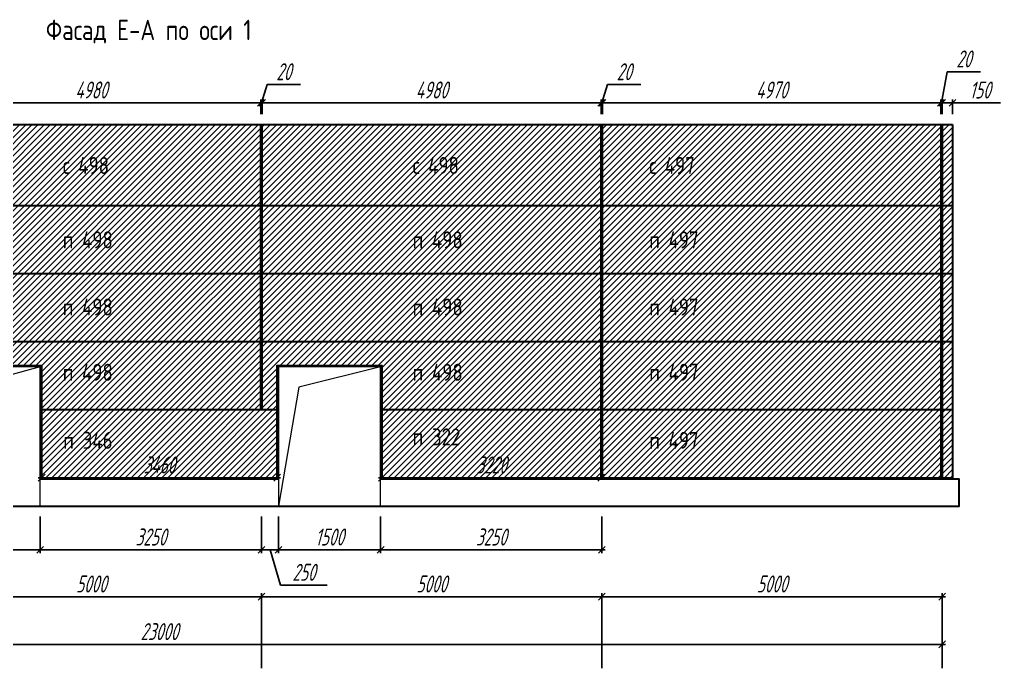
# Model space of a CAD drawing. Header units: millimetres. Extents: x -351329 to 406471, y -253833 to 111767.
# Drawn here: x 97968 to 112375, y -39212 to -29531 of the extents above; entities that cross this region are included whole.
import ezdxf

# ---------------------------------------------------------------- set-up
doc = ezdxf.new("R2010")
doc.units = ezdxf.units.MM
for name, color, linetype, lineweight in [('_Окна_двери', 131, 'Continuous', 15), ('_Оси', 90, 'Continuous', 13), ('_Размеры', 120, 'Continuous', 13), ('_Сендвичи', 230, 'Continuous', 30), ('_Стены', 7, 'Continuous', 30), ('_Текст', 141, 'Continuous', 20), ('выноска', 7, 'Continuous', 13), ('Нумерация RAL 7024', 91, 'Continuous', 30)]:
    doc.layers.add(name, color=color, linetype=linetype, lineweight=lineweight)
doc.layers.add('RAL 7024', color=7, linetype='Continuous', lineweight=15, true_color=0x474a50)
doc.styles.add('Museo sans', font='CS_Gost2304.shx')
doc.styles.add('СПДС_размеры', font='spdswin.shx', dxfattribs={"width": 0.8, "oblique": 15})
doc.dimstyles.new('СПДС', dxfattribs={"dimtxt": 2.5, "dimasz": 1, "dimexe": 0.5, "dimexo": 1.5, "dimtad": 1, "dimdec": 0, "dimtxsty": 'СПДС_размеры', "dimblk": 'OBLIQUE', "dimcen": 2.5, "dimdle": 0.5, "dimadec": 8, "dimazin": 0, "dimtfac": 1, "dimtdec": 0, "dimtix": 1, "dimtmove": 0, "dimatfit": 3, "dimfxl": 1, "dimarcsym": 0})

# ---------------------------------------------------------------- blocks, each defined once
blk = doc.blocks.new('_Oblique')
at = {"layer": 'выноска', "color": 0, "lineweight": -2}
blk.add_line((-0.5, -0.5), (0.5, 0.5), dxfattribs=at)
blk = doc.blocks.new('*D305')
at = {"layer": '_Оси', "color": 0, "lineweight": -2, "transparency": 16777216}
for p, q in [((111571, -38712), (88471, -38712)), ((88521, -39062), (88521, -38662)), ((111521, -39062), (111521, -38662))]:
    blk.add_line(p, q, dxfattribs=at)
at = {"layer": 'Defpoints', "color": 0, "transparency": 16777216}
for p in [(88521, -38712), (88521, -39212), (111521, -39212)]:
    blk.add_point(p, dxfattribs=at)
at = {"layer": '_Оси', "color": 0, "lineweight": -2, "transparency": 16777216, "xscale": 100, "yscale": 100, "zscale": 100, "rotation": 180}
blk.add_blockref('_Oblique', (88521, -38712), dxfattribs=at)
at = {"layer": '_Оси', "color": 0, "lineweight": -2, "transparency": 16777216, "xscale": 100, "yscale": 100, "zscale": 100}
blk.add_blockref('_Oblique', (111521, -38712), dxfattribs=at)
at = {"layer": '_Оси', "color": 0, "lineweight": 25, "transparency": 16777216, "insert": (100021, -38524.5), "char_height": 250, "attachment_point": 5, "style": 'СПДС_размеры'}
blk.add_mtext('23000', dxfattribs=at)
blk = doc.blocks.new('*D306')
at = {"layer": '_Оси', "color": 0, "lineweight": -2, "transparency": 16777216}
for p, q in [((111571, -38012), (106471, -38012)), ((106521, -39062), (106521, -37962)), ((111521, -39062), (111521, -37962))]:
    blk.add_line(p, q, dxfattribs=at)
at = {"layer": 'Defpoints', "color": 0, "transparency": 16777216}
for p in [(106521, -38012), (106521, -39212), (111521, -39212)]:
    blk.add_point(p, dxfattribs=at)
at = {"layer": '_Оси', "color": 0, "lineweight": -2, "transparency": 16777216, "xscale": 100, "yscale": 100, "zscale": 100, "rotation": 180}
blk.add_blockref('_Oblique', (106521, -38012), dxfattribs=at)
at = {"layer": '_Оси', "color": 0, "lineweight": -2, "transparency": 16777216, "xscale": 100, "yscale": 100, "zscale": 100}
blk.add_blockref('_Oblique', (111521, -38012), dxfattribs=at)
at = {"layer": '_Оси', "color": 0, "lineweight": 25, "transparency": 16777216, "insert": (109021, -37824.5), "char_height": 250, "attachment_point": 5, "style": 'СПДС_размеры'}
blk.add_mtext('5000', dxfattribs=at)
blk = doc.blocks.new('*D307')
at = {"layer": '_Оси', "color": 0, "lineweight": -2, "transparency": 16777216}
for p, q in [((106571, -38012), (101471, -38012)), ((101521, -39062), (101521, -37962)), ((106521, -39062), (106521, -37962))]:
    blk.add_line(p, q, dxfattribs=at)
at = {"layer": 'Defpoints', "color": 0, "transparency": 16777216}
for p in [(101521, -38012), (101521, -39212), (106521, -39212)]:
    blk.add_point(p, dxfattribs=at)
at = {"layer": '_Оси', "color": 0, "lineweight": -2, "transparency": 16777216, "xscale": 100, "yscale": 100, "zscale": 100, "rotation": 180}
blk.add_blockref('_Oblique', (101521, -38012), dxfattribs=at)
at = {"layer": '_Оси', "color": 0, "lineweight": -2, "transparency": 16777216, "xscale": 100, "yscale": 100, "zscale": 100}
blk.add_blockref('_Oblique', (106521, -38012), dxfattribs=at)
at = {"layer": '_Оси', "color": 0, "lineweight": 25, "transparency": 16777216, "insert": (104021, -37824.5), "char_height": 250, "attachment_point": 5, "style": 'СПДС_размеры'}
blk.add_mtext('5000', dxfattribs=at)
blk = doc.blocks.new('*D308')
at = {"layer": '_Оси', "color": 0, "lineweight": -2, "transparency": 16777216}
for p, q in [((101571, -38012), (96471, -38012)), ((96521, -39062), (96521, -37962)), ((101521, -39062), (101521, -37962))]:
    blk.add_line(p, q, dxfattribs=at)
at = {"layer": 'Defpoints', "color": 0, "transparency": 16777216}
for p in [(96521, -38012), (96521, -39212), (101521, -39212)]:
    blk.add_point(p, dxfattribs=at)
at = {"layer": '_Оси', "color": 0, "lineweight": -2, "transparency": 16777216, "xscale": 100, "yscale": 100, "zscale": 100, "rotation": 180}
blk.add_blockref('_Oblique', (96521, -38012), dxfattribs=at)
at = {"layer": '_Оси', "color": 0, "lineweight": -2, "transparency": 16777216, "xscale": 100, "yscale": 100, "zscale": 100}
blk.add_blockref('_Oblique', (101521, -38012), dxfattribs=at)
at = {"layer": '_Оси', "color": 0, "lineweight": 25, "transparency": 16777216, "insert": (99021, -37824.5), "char_height": 250, "attachment_point": 5, "style": 'СПДС_размеры'}
blk.add_mtext('5000', dxfattribs=at)
blk = doc.blocks.new('*U330')
at = {"color": 0, "ltscale": 100}
blk.add_lwpolyline([(0, 0), (1400, 0), (1400, 2050), (0, 2050)], close=True, dxfattribs=at)
blk.add_lwpolyline([(1400, 2050), (300, 1750), (0, 0)], dxfattribs=at)
blk = doc.blocks.new('*U331')
at = {"color": 0, "ltscale": 100}
blk.add_lwpolyline([(0, 0), (1500, 0), (1500, 2050), (0, 2050)], close=True, dxfattribs=at)
blk.add_lwpolyline([(1500, 2050), (300, 1750), (0, 0)], dxfattribs=at)
blk = doc.blocks.new('*D338')
at = {"layer": '_Размеры', "color": 0, "lineweight": -2, "ltscale": 100, "transparency": 16777216}
for p, q in [((96481, -30753), (101561, -30753)), ((96531, -30923), (96531, -30703)), ((101511, -30923), (101511, -30703))]:
    blk.add_line(p, q, dxfattribs=at)
at = {"layer": 'Defpoints', "color": 0, "ltscale": 100, "transparency": 16777216}
for p in [(101511, -30753), (96531, -31073), (101511, -31073)]:
    blk.add_point(p, dxfattribs=at)
at = {"layer": '_Размеры', "color": 0, "lineweight": -2, "ltscale": 100, "transparency": 16777216, "xscale": 100, "yscale": 100, "zscale": 100, "rotation": 180}
blk.add_blockref('_Oblique', (96531, -30753), dxfattribs=at)
at = {"layer": '_Размеры', "color": 0, "lineweight": -2, "ltscale": 100, "transparency": 16777216, "xscale": 100, "yscale": 100, "zscale": 100}
blk.add_blockref('_Oblique', (101511, -30753), dxfattribs=at)
at = {"layer": '_Размеры', "color": 0, "ltscale": 100, "transparency": 16777216, "insert": (99021, -30565.5), "char_height": 250, "attachment_point": 5, "style": 'СПДС_размеры'}
blk.add_mtext('4980', dxfattribs=at)
blk = doc.blocks.new('*D339')
at = {"layer": '_Размеры', "color": 0, "lineweight": -2, "ltscale": 100, "transparency": 16777216}
for p, q in [((101521, -30753), (101602, -30484)), ((101602, -30484), (102095, -30484)), ((101511, -30753), (101411, -30753)), ((101511, -30923), (101511, -30703)), ((101511, -30753), (101531, -30753)), ((101511, -30753), (101531, -30753)), ((101531, -30923), (101531, -30703)), ((101531, -30753), (101631, -30753))]:
    blk.add_line(p, q, dxfattribs=at)
at = {"layer": 'Defpoints', "color": 0, "ltscale": 100, "transparency": 16777216}
for p in [(101531, -30753), (101511, -31073), (101531, -31073)]:
    blk.add_point(p, dxfattribs=at)
at = {"layer": '_Размеры', "color": 0, "lineweight": -2, "ltscale": 100, "transparency": 16777216, "xscale": 100, "yscale": 100, "zscale": 100}
blk.add_blockref('_Oblique', (101511, -30753), dxfattribs=at)
at = {"layer": '_Размеры', "color": 0, "lineweight": -2, "ltscale": 100, "transparency": 16777216, "xscale": 100, "yscale": 100, "zscale": 100, "rotation": 180}
blk.add_blockref('_Oblique', (101531, -30753), dxfattribs=at)
at = {"layer": '_Размеры', "color": 0, "ltscale": 100, "transparency": 16777216, "insert": (101848, -30297), "char_height": 250, "attachment_point": 5, "style": 'СПДС_размеры'}
blk.add_mtext('20', dxfattribs=at)
blk = doc.blocks.new('*D340')
at = {"layer": '_Размеры', "color": 0, "lineweight": -2, "ltscale": 100, "transparency": 16777216}
for p, q in [((101481, -30753), (106561, -30753)), ((101531, -30923), (101531, -30703)), ((106511, -30923), (106511, -30703))]:
    blk.add_line(p, q, dxfattribs=at)
at = {"layer": 'Defpoints', "color": 0, "ltscale": 100, "transparency": 16777216}
for p in [(106511, -30753), (101531, -31073), (106511, -31073)]:
    blk.add_point(p, dxfattribs=at)
at = {"layer": '_Размеры', "color": 0, "lineweight": -2, "ltscale": 100, "transparency": 16777216, "xscale": 100, "yscale": 100, "zscale": 100, "rotation": 180}
blk.add_blockref('_Oblique', (101531, -30753), dxfattribs=at)
at = {"layer": '_Размеры', "color": 0, "lineweight": -2, "ltscale": 100, "transparency": 16777216, "xscale": 100, "yscale": 100, "zscale": 100}
blk.add_blockref('_Oblique', (106511, -30753), dxfattribs=at)
at = {"layer": '_Размеры', "color": 0, "ltscale": 100, "transparency": 16777216, "insert": (104021, -30565.5), "char_height": 250, "attachment_point": 5, "style": 'СПДС_размеры'}
blk.add_mtext('4980', dxfattribs=at)
blk = doc.blocks.new('*D341')
at = {"layer": '_Размеры', "color": 0, "lineweight": -2, "ltscale": 100, "transparency": 16777216}
for p, q in [((106521, -30753), (106602, -30484)), ((106602, -30484), (107095, -30484)), ((106511, -30753), (106411, -30753)), ((106511, -30923), (106511, -30703)), ((106511, -30753), (106531, -30753)), ((106511, -30753), (106531, -30753)), ((106531, -30923), (106531, -30703)), ((106531, -30753), (106631, -30753))]:
    blk.add_line(p, q, dxfattribs=at)
at = {"layer": 'Defpoints', "color": 0, "ltscale": 100, "transparency": 16777216}
for p in [(106531, -30753), (106511, -31073), (106531, -31073)]:
    blk.add_point(p, dxfattribs=at)
at = {"layer": '_Размеры', "color": 0, "lineweight": -2, "ltscale": 100, "transparency": 16777216, "xscale": 100, "yscale": 100, "zscale": 100}
blk.add_blockref('_Oblique', (106511, -30753), dxfattribs=at)
at = {"layer": '_Размеры', "color": 0, "lineweight": -2, "ltscale": 100, "transparency": 16777216, "xscale": 100, "yscale": 100, "zscale": 100, "rotation": 180}
blk.add_blockref('_Oblique', (106531, -30753), dxfattribs=at)
at = {"layer": '_Размеры', "color": 0, "ltscale": 100, "transparency": 16777216, "insert": (106848, -30297), "char_height": 250, "attachment_point": 5, "style": 'СПДС_размеры'}
blk.add_mtext('20', dxfattribs=at)
blk = doc.blocks.new('*D342')
at = {"layer": '_Размеры', "color": 0, "lineweight": -2, "ltscale": 100, "transparency": 16777216}
for p, q in [((106481, -30753), (111551, -30753)), ((106531, -30923), (106531, -30703)), ((111501, -30923), (111501, -30703))]:
    blk.add_line(p, q, dxfattribs=at)
at = {"layer": 'Defpoints', "color": 0, "ltscale": 100, "transparency": 16777216}
for p in [(111501, -30753), (106531, -31073), (111501, -31073)]:
    blk.add_point(p, dxfattribs=at)
at = {"layer": '_Размеры', "color": 0, "lineweight": -2, "ltscale": 100, "transparency": 16777216, "xscale": 100, "yscale": 100, "zscale": 100, "rotation": 180}
blk.add_blockref('_Oblique', (106531, -30753), dxfattribs=at)
at = {"layer": '_Размеры', "color": 0, "lineweight": -2, "ltscale": 100, "transparency": 16777216, "xscale": 100, "yscale": 100, "zscale": 100}
blk.add_blockref('_Oblique', (111501, -30753), dxfattribs=at)
at = {"layer": '_Размеры', "color": 0, "ltscale": 100, "transparency": 16777216, "insert": (109016, -30565.5), "char_height": 250, "attachment_point": 5, "style": 'СПДС_размеры'}
blk.add_mtext('4970', dxfattribs=at)
blk = doc.blocks.new('*D343')
at = {"layer": '_Размеры', "color": 0, "lineweight": -2, "ltscale": 100, "transparency": 16777216}
for p, q in [((111511, -30753), (111592, -30297)), ((111592, -30297), (112085, -30297)), ((111501, -30753), (111401, -30753)), ((111501, -30923), (111501, -30703)), ((111501, -30753), (111521, -30753)), ((111501, -30753), (111521, -30753)), ((111521, -30923), (111521, -30703)), ((111521, -30753), (111621, -30753))]:
    blk.add_line(p, q, dxfattribs=at)
at = {"layer": 'Defpoints', "color": 0, "ltscale": 100, "transparency": 16777216}
for p in [(111521, -30753), (111501, -31073), (111521, -31073)]:
    blk.add_point(p, dxfattribs=at)
at = {"layer": '_Размеры', "color": 0, "lineweight": -2, "ltscale": 100, "transparency": 16777216, "xscale": 100, "yscale": 100, "zscale": 100}
blk.add_blockref('_Oblique', (111501, -30753), dxfattribs=at)
at = {"layer": '_Размеры', "color": 0, "lineweight": -2, "ltscale": 100, "transparency": 16777216, "xscale": 100, "yscale": 100, "zscale": 100, "rotation": 180}
blk.add_blockref('_Oblique', (111521, -30753), dxfattribs=at)
at = {"layer": '_Размеры', "color": 0, "ltscale": 100, "transparency": 16777216, "insert": (111838, -30109), "char_height": 250, "attachment_point": 5, "style": 'СПДС_размеры'}
blk.add_mtext('20', dxfattribs=at)
blk = doc.blocks.new('*D344')
at = {"layer": '_Размеры', "color": 0, "lineweight": -2, "ltscale": 100, "transparency": 16777216}
for p, q in [((111471, -30753), (111721, -30753)), ((111521, -30923), (111521, -30703)), ((111671, -30923), (111671, -30703)), ((112375, -30753), (111671, -30753))]:
    blk.add_line(p, q, dxfattribs=at)
at = {"layer": 'Defpoints', "color": 0, "ltscale": 100, "transparency": 16777216}
for p in [(111671, -30753), (111521, -31073), (111671, -31073)]:
    blk.add_point(p, dxfattribs=at)
at = {"layer": '_Размеры', "color": 0, "lineweight": -2, "ltscale": 100, "transparency": 16777216, "xscale": 100, "yscale": 100, "zscale": 100, "rotation": 180}
blk.add_blockref('_Oblique', (111521, -30753), dxfattribs=at)
at = {"layer": '_Размеры', "color": 0, "lineweight": -2, "ltscale": 100, "transparency": 16777216, "xscale": 100, "yscale": 100, "zscale": 100}
blk.add_blockref('_Oblique', (111671, -30753), dxfattribs=at)
at = {"layer": '_Размеры', "color": 0, "ltscale": 100, "transparency": 16777216, "insert": (112076, -30566), "char_height": 250, "attachment_point": 5, "style": 'СПДС_размеры'}
blk.add_mtext('150', dxfattribs=at)
blk = doc.blocks.new('*D352')
at = {"layer": '_Размеры', "color": 0, "lineweight": -2, "ltscale": 100, "transparency": 16777216}
for p, q in [((98291, -36113), (98291, -36213)), ((101751, -36113), (101751, -36213)), ((98241, -36263), (101801, -36263))]:
    blk.add_line(p, q, dxfattribs=at)
at = {"layer": 'Defpoints', "color": 0, "ltscale": 100, "transparency": 16777216}
for p in [(98291, -36263), (101751, -36263), (101751, -36263)]:
    blk.add_point(p, dxfattribs=at)
at = {"layer": '_Размеры', "color": 0, "lineweight": -2, "ltscale": 100, "transparency": 16777216, "xscale": 100, "yscale": 100, "zscale": 100, "rotation": 180}
blk.add_blockref('_Oblique', (98291, -36263), dxfattribs=at)
at = {"layer": '_Размеры', "color": 0, "lineweight": -2, "ltscale": 100, "transparency": 16777216, "xscale": 100, "yscale": 100, "zscale": 100}
blk.add_blockref('_Oblique', (101751, -36263), dxfattribs=at)
at = {"layer": '_Размеры', "color": 0, "ltscale": 100, "transparency": 16777216, "insert": (100021, -36075.5), "char_height": 250, "attachment_point": 5, "style": 'СПДС_размеры'}
blk.add_mtext('3460', dxfattribs=at)
blk = doc.blocks.new('*D353')
at = {"layer": '_Размеры', "color": 0, "lineweight": -2, "ltscale": 100, "transparency": 16777216}
for p, q in [((103291, -36113), (103291, -36213)), ((106511, -36113), (106511, -36213)), ((103241, -36263), (106561, -36263))]:
    blk.add_line(p, q, dxfattribs=at)
at = {"layer": 'Defpoints', "color": 0, "ltscale": 100, "transparency": 16777216}
for p in [(103291, -36263), (106511, -36263), (106511, -36263)]:
    blk.add_point(p, dxfattribs=at)
at = {"layer": '_Размеры', "color": 0, "lineweight": -2, "ltscale": 100, "transparency": 16777216, "xscale": 100, "yscale": 100, "zscale": 100, "rotation": 180}
blk.add_blockref('_Oblique', (103291, -36263), dxfattribs=at)
at = {"layer": '_Размеры', "color": 0, "lineweight": -2, "ltscale": 100, "transparency": 16777216, "xscale": 100, "yscale": 100, "zscale": 100}
blk.add_blockref('_Oblique', (106511, -36263), dxfattribs=at)
at = {"layer": '_Размеры', "color": 0, "ltscale": 100, "transparency": 16777216, "insert": (104901, -36075.5), "char_height": 250, "attachment_point": 5, "style": 'СПДС_размеры'}
blk.add_mtext('3220', dxfattribs=at)
blk = doc.blocks.new('*D392')
at = {"layer": '_Размеры', "color": 0, "lineweight": -2, "ltscale": 100, "transparency": 16777216}
for p, q in [((96871, -36833), (96871, -37372)), ((98271, -36833), (98271, -37372)), ((96821, -37322), (98321, -37322))]:
    blk.add_line(p, q, dxfattribs=at)
at = {"layer": 'Defpoints', "color": 0, "ltscale": 100, "transparency": 16777216}
for p in [(96871, -36683), (98271, -36683), (98271, -37322)]:
    blk.add_point(p, dxfattribs=at)
at = {"layer": '_Размеры', "color": 0, "lineweight": -2, "ltscale": 100, "transparency": 16777216, "xscale": 100, "yscale": 100, "zscale": 100, "rotation": 180}
blk.add_blockref('_Oblique', (96871, -37322), dxfattribs=at)
at = {"layer": '_Размеры', "color": 0, "lineweight": -2, "ltscale": 100, "transparency": 16777216, "xscale": 100, "yscale": 100, "zscale": 100}
blk.add_blockref('_Oblique', (98271, -37322), dxfattribs=at)
at = {"layer": '_Размеры', "color": 0, "ltscale": 100, "transparency": 16777216, "insert": (97571, -37134.5), "char_height": 250, "attachment_point": 5, "style": 'СПДС_размеры'}
blk.add_mtext('1400', dxfattribs=at)
blk = doc.blocks.new('*D393')
at = {"layer": '_Размеры', "color": 0, "lineweight": -2, "ltscale": 100, "transparency": 16777216}
for p, q in [((98271, -36833), (98271, -37372)), ((101521, -36833), (101521, -37372)), ((98221, -37322), (101571, -37322))]:
    blk.add_line(p, q, dxfattribs=at)
at = {"layer": 'Defpoints', "color": 0, "ltscale": 100, "transparency": 16777216}
for p in [(98271, -36683), (101521, -36683), (101521, -37322)]:
    blk.add_point(p, dxfattribs=at)
at = {"layer": '_Размеры', "color": 0, "lineweight": -2, "ltscale": 100, "transparency": 16777216, "xscale": 100, "yscale": 100, "zscale": 100, "rotation": 180}
blk.add_blockref('_Oblique', (98271, -37322), dxfattribs=at)
at = {"layer": '_Размеры', "color": 0, "lineweight": -2, "ltscale": 100, "transparency": 16777216, "xscale": 100, "yscale": 100, "zscale": 100}
blk.add_blockref('_Oblique', (101521, -37322), dxfattribs=at)
at = {"layer": '_Размеры', "color": 0, "ltscale": 100, "transparency": 16777216, "insert": (99896, -37134.5), "char_height": 250, "attachment_point": 5, "style": 'СПДС_размеры'}
blk.add_mtext('3250', dxfattribs=at)
blk = doc.blocks.new('*D394')
at = {"layer": '_Размеры', "color": 0, "lineweight": -2, "ltscale": 100, "transparency": 16777216}
for p, q in [((101521, -36833), (101521, -37372)), ((101771, -36833), (101771, -37372)), ((101471, -37322), (101821, -37322)), ((101646, -37322), (101802, -37841)), ((101802, -37841), (102486, -37841))]:
    blk.add_line(p, q, dxfattribs=at)
at = {"layer": 'Defpoints', "color": 0, "ltscale": 100, "transparency": 16777216}
for p in [(101521, -36683), (101771, -36683), (101771, -37322)]:
    blk.add_point(p, dxfattribs=at)
at = {"layer": '_Размеры', "color": 0, "lineweight": -2, "ltscale": 100, "transparency": 16777216, "xscale": 100, "yscale": 100, "zscale": 100, "rotation": 180}
blk.add_blockref('_Oblique', (101521, -37322), dxfattribs=at)
at = {"layer": '_Размеры', "color": 0, "lineweight": -2, "ltscale": 100, "transparency": 16777216, "xscale": 100, "yscale": 100, "zscale": 100}
blk.add_blockref('_Oblique', (101771, -37322), dxfattribs=at)
at = {"layer": '_Размеры', "color": 0, "ltscale": 100, "transparency": 16777216, "insert": (102144, -37653), "char_height": 250, "attachment_point": 5, "style": 'СПДС_размеры'}
blk.add_mtext('250', dxfattribs=at)
blk = doc.blocks.new('*D395')
at = {"layer": '_Размеры', "color": 0, "lineweight": -2, "ltscale": 100, "transparency": 16777216}
for p, q in [((101771, -36833), (101771, -37372)), ((103271, -36833), (103271, -37372)), ((101721, -37322), (103321, -37322))]:
    blk.add_line(p, q, dxfattribs=at)
at = {"layer": 'Defpoints', "color": 0, "ltscale": 100, "transparency": 16777216}
for p in [(101771, -36683), (103271, -36683), (103271, -37322)]:
    blk.add_point(p, dxfattribs=at)
at = {"layer": '_Размеры', "color": 0, "lineweight": -2, "ltscale": 100, "transparency": 16777216, "xscale": 100, "yscale": 100, "zscale": 100, "rotation": 180}
blk.add_blockref('_Oblique', (101771, -37322), dxfattribs=at)
at = {"layer": '_Размеры', "color": 0, "lineweight": -2, "ltscale": 100, "transparency": 16777216, "xscale": 100, "yscale": 100, "zscale": 100}
blk.add_blockref('_Oblique', (103271, -37322), dxfattribs=at)
at = {"layer": '_Размеры', "color": 0, "ltscale": 100, "transparency": 16777216, "insert": (102521, -37134.5), "char_height": 250, "attachment_point": 5, "style": 'СПДС_размеры'}
blk.add_mtext('1500', dxfattribs=at)
blk = doc.blocks.new('*D396')
at = {"layer": '_Размеры', "color": 0, "lineweight": -2, "ltscale": 100, "transparency": 16777216}
for p, q in [((103271, -36833), (103271, -37372)), ((106521, -36833), (106521, -37372)), ((103221, -37322), (106571, -37322))]:
    blk.add_line(p, q, dxfattribs=at)
at = {"layer": 'Defpoints', "color": 0, "ltscale": 100, "transparency": 16777216}
for p in [(103271, -36683), (106521, -36683), (106521, -37322)]:
    blk.add_point(p, dxfattribs=at)
at = {"layer": '_Размеры', "color": 0, "lineweight": -2, "ltscale": 100, "transparency": 16777216, "xscale": 100, "yscale": 100, "zscale": 100, "rotation": 180}
blk.add_blockref('_Oblique', (103271, -37322), dxfattribs=at)
at = {"layer": '_Размеры', "color": 0, "lineweight": -2, "ltscale": 100, "transparency": 16777216, "xscale": 100, "yscale": 100, "zscale": 100}
blk.add_blockref('_Oblique', (106521, -37322), dxfattribs=at)
at = {"layer": '_Размеры', "color": 0, "ltscale": 100, "transparency": 16777216, "insert": (104896, -37134.5), "char_height": 250, "attachment_point": 5, "style": 'СПДС_размеры'}
blk.add_mtext('3250', dxfattribs=at)

msp = doc.modelspace()

# ---------------------------------------------------------------- hatches: boundary and pattern name
at = {"layer": 'RAL 7024', "ltscale": 100}
h = msp.add_hatch(dxfattribs=at)
h.set_pattern_fill('ANSI31', color=256, scale=20)
h.paths.add_polyline_path([(111671, -31073), (88371, -31073), (88371, -36263), (96871, -36263), (96871, -34633), (98271, -34633), (98271, -36263), (101771, -36263), (101771, -34633), (103271, -34633), (103271, -36263), (111671, -36263)])
h.paths.add_polyline_path([(94741.2, -36260.9), (95571, -36260.9), (95670.3, -35890.1), (94840.6, -35890.1)], flags=24)
h.paths.add_polyline_path([(99561.2, -36260.9), (100391, -36260.9), (100490.3, -35890.1), (99660.6, -35890.1)], flags=24)
h.paths.add_polyline_path([(104431.2, -36260.9), (105261, -36260.9), (105360.3, -35890.1), (104530.6, -35890.1)], flags=24)
h.paths.add_polyline_path([(103704.6, -31880.6), (104613.4, -31880.6), (104613.4, -31483.9), (103704.6, -31483.9)], flags=24)
h.paths.add_polyline_path([(98564.6, -31880.6), (99473.4, -31880.6), (99473.4, -31483.9), (98564.6, -31483.9)], flags=24)
h.paths.add_polyline_path([(93993.8, -31885.4), (94893.5, -31885.4), (94893.5, -31459.7), (93993.8, -31459.7)], flags=24)
h.paths.add_polyline_path([(107180.6, -31880.6), (108095.6, -31880.6), (108095.6, -31483.9), (107180.6, -31483.9)], flags=24)
h.paths.add_polyline_path([(89265.6, -31880.6), (90180.6, -31880.6), (90180.6, -31483.9), (89265.6, -31483.9)], flags=24)
h.paths.add_polyline_path([(103708.6, -35868.3), (104642.2, -35868.3), (104642.2, -35448.7), (103708.6, -35448.7)], flags=24)
h.paths.add_polyline_path([(103712.4, -34919.6), (104638.4, -34919.6), (104638.4, -34522.9), (103712.4, -34522.9)], flags=24)
h.paths.add_polyline_path([(103712.4, -33960.6), (104638.4, -33960.6), (104638.4, -33563.9), (103712.4, -33563.9)], flags=24)
h.paths.add_polyline_path([(103712.4, -32973.6), (104638.4, -32973.6), (104638.4, -32576.9), (103712.4, -32576.9)], flags=24)
h.paths.add_polyline_path([(98572.4, -34919.6), (99498.4, -34919.6), (99498.4, -34522.9), (98572.4, -34522.9)], flags=24)
h.paths.add_polyline_path([(98572.4, -33960.6), (99498.4, -33960.6), (99498.4, -33563.9), (98572.4, -33563.9)], flags=24)
h.paths.add_polyline_path([(98572.4, -32973.6), (99498.4, -32973.6), (99498.4, -32576.9), (98572.4, -32576.9)], flags=24)
h.paths.add_polyline_path([(98582.4, -35914.4), (99487.6, -35914.4), (99487.6, -35523.9), (98582.4, -35523.9)], flags=24)
h.paths.add_polyline_path([(94007.4, -35914.4), (94931.3, -35914.4), (94931.3, -35523.9), (94007.4, -35523.9)], flags=24)
h.paths.add_polyline_path([(94001.5, -34924.4), (94918.5, -34924.4), (94918.5, -34498.7), (94001.5, -34498.7)], flags=24)
h.paths.add_polyline_path([(94001.5, -33965.4), (94918.5, -33965.4), (94918.5, -33539.7), (94001.5, -33539.7)], flags=24)
h.paths.add_polyline_path([(94001.5, -32978.4), (94918.5, -32978.4), (94918.5, -32552.7), (94001.5, -32552.7)], flags=24)
h.paths.add_polyline_path([(107188.4, -35919.6), (108120.6, -35919.6), (108120.6, -35522.9), (107188.4, -35522.9)], flags=24)
h.paths.add_polyline_path([(107188.4, -34919.6), (108120.6, -34919.6), (108120.6, -34522.9), (107188.4, -34522.9)], flags=24)
h.paths.add_polyline_path([(107188.4, -33960.6), (108120.6, -33960.6), (108120.6, -33563.9), (107188.4, -33563.9)], flags=24)
h.paths.add_polyline_path([(107188.4, -32973.6), (108120.6, -32973.6), (108120.6, -32576.9), (107188.4, -32576.9)], flags=24)
h.paths.add_polyline_path([(89273.4, -35919.6), (90205.6, -35919.6), (90205.6, -35522.9), (89273.4, -35522.9)], flags=24)
h.paths.add_polyline_path([(89273.4, -34919.6), (90205.6, -34919.6), (90205.6, -34522.9), (89273.4, -34522.9)], flags=24)
h.paths.add_polyline_path([(89273.4, -33960.6), (90205.6, -33960.6), (90205.6, -33563.9), (89273.4, -33563.9)], flags=24)
h.paths.add_polyline_path([(89273.4, -32973.6), (90205.6, -32973.6), (90205.6, -32576.9), (89273.4, -32576.9)], flags=24)

# ---------------------------------------------------------------- linework, layer by layer
at = {"layer": '_Сендвичи', "ltscale": 100}
for p, q in [((88371, -31073), (111671, -31073)), ((101511, -35263), (101511, -31073)), ((101531, -35263), (101531, -31073)), ((106511, -36263), (106511, -31073)), ((106531, -36263), (106531, -31073)), ((111501, -31073), (111501, -36263)), ((111521, -31073), (111521, -36263)), ((111671, -31073), (111671, -36263)), ((88371, -32263), (111671, -32263)), ((88371, -33263), (111671, -33263)), ((88371, -34263), (111671, -34263)), ((98271, -35263), (101771, -35263)), ((103271, -35263), (111671, -35263)), ((98271, -36263), (101771, -36263)), ((103271, -36263), (111671, -36263))]:
    msp.add_line(p, q, dxfattribs=at)
for points in [[(96851, -36263), (96851, -34613), (98291, -34613), (98291, -36263)], [(101751, -36263), (101751, -34613), (103291, -34613), (103291, -36263)]]:
    msp.add_lwpolyline(points, dxfattribs=at)
at = {"layer": '_Стены', "ltscale": 100}
for points in [[(96871, -36283), (88271, -36283), (88271, -36683), (111771, -36683), (111771, -36283), (103271, -36283)], [(101771, -36283), (98271, -36283)]]:
    msp.add_lwpolyline(points, dxfattribs=at)

# ---------------------------------------------------------------- block references
at = {"layer": '_Окна_двери', "ltscale": 100}
for name, p in [('*U330', (96871, -36683)), ('*U331', (101771, -36683))]:
    msp.add_blockref(name, p, dxfattribs=at)

# ---------------------------------------------------------------- texts
at = {"layer": '_Текст', "linetype": 'Continuous', "ltscale": 100, "style": 'Museo sans'}
msp.add_text('Фасад Е-А по оси 1', height=300, dxfattribs=at).set_placement((98354, -29833))
at = {"layer": 'Нумерация RAL 7024', "linetype": 'Continuous', "ltscale": 100, "style": 'Museo sans'}
for s, p in [('с 498', (98601, -31800)), ('с 498', (103741, -31800)), ('с 497', (107217, -31800)), ('п 498', (98601, -32893)), ('п 498', (103741, -32893)), ('п 497', (107217, -32893)), ('п 498', (98601, -33880)), ('п 498', (103741, -33880)), ('п 497', (107217, -33880)), ('п 498', (98601, -34839)), ('п 498', (103741, -34839)), ('п 497', (107217, -34839)), ('п 322', (103741, -35788)), ('п 346', (98610, -35839)), ('п 497', (107217, -35839))]:
    msp.add_text(s, height=250, dxfattribs=at).set_placement(p)

# ---------------------------------------------------------------- dimensions: what is measured, and where the dimension line sits
at = {"layer": '_Оси', "lineweight": 25}
for base, p1, p2, picture, middle in [((96521, -38012), (101521, -39212), (96521, -39212), '*D308', (99021, -37824.5)), ((101521, -38012), (106521, -39212), (101521, -39212), '*D307', (104021, -37824.5)), ((106521, -38012), (111521, -39212), (106521, -39212), '*D306', (109021, -37824.5)), ((88521, -38712), (111521, -39212), (88521, -39212), '*D305', (100021, -38524.5))]:
    dim = msp.add_linear_dim(base=base, p1=p1, p2=p2, dimstyle='СПДС', override={"dimscale": 100}, dxfattribs=at)
    dim.commit()
    dim.dimension.update_dxf_attribs({"geometry": picture, "text_midpoint": middle})
at = {"layer": '_Размеры', "ltscale": 100}
for base, p1, p2, picture, middle in [((111521, -30753), (111501, -31073), (111521, -31073), '*D343', (111654.1, -30296.8)), ((111671, -30753), (111521, -31073), (111671, -31073), '*D344', (112076, -30753))]:
    dim = msp.add_linear_dim(base=base, p1=p1, p2=p2, dimstyle='СПДС', override={"dimscale": 100, "dimadec": 0, "dimtix": 0, "dimtmove": 1}, dxfattribs=at)
    dim.commit()
    dim.dimension.update_dxf_attribs({"geometry": picture, "text_midpoint": middle, "dimtype": 160})
for base, p1, p2, picture, middle in [((101531, -30753), (101511, -31073), (101531, -31073), '*D339', (101664.1, -30296.8)), ((106531, -30753), (106511, -31073), (106531, -31073), '*D341', (106664.1, -30296.8)), ((101511, -30753), (96531, -31073), (101511, -31073), '*D338', (99021, -30565.5)), ((106511, -30753), (101531, -31073), (106511, -31073), '*D340', (104021, -30565.5)), ((111501, -30753), (106531, -31073), (111501, -31073), '*D342', (109016, -30565.5)), ((101751, -36263), (98291, -36263), (101751, -36263), '*D352', (100021, -36075.5)), ((106511, -36263), (103291, -36263), (106511, -36263), '*D353', (104901, -36075.5)), ((98271, -37322), (96871, -36683), (98271, -36683), '*D392', (97571, -37134.5)), ((101521, -37322), (98271, -36683), (101521, -36683), '*D393', (99896, -37134.5)), ((101771, -37322), (101521, -36683), (101771, -36683), '*D394', (101864.1, -37653.2)), ((103271, -37322), (101771, -36683), (103271, -36683), '*D395', (102521, -37134.5)), ((106521, -37322), (103271, -36683), (106521, -36683), '*D396', (104896, -37134.5))]:
    dim = msp.add_linear_dim(base=base, p1=p1, p2=p2, dimstyle='СПДС', override={"dimscale": 100, "dimadec": 0, "dimtix": 0, "dimtmove": 1}, dxfattribs=at)
    dim.commit()
    dim.dimension.update_dxf_attribs({"geometry": picture, "text_midpoint": middle})

doc.saveas('drawing.dxf')
